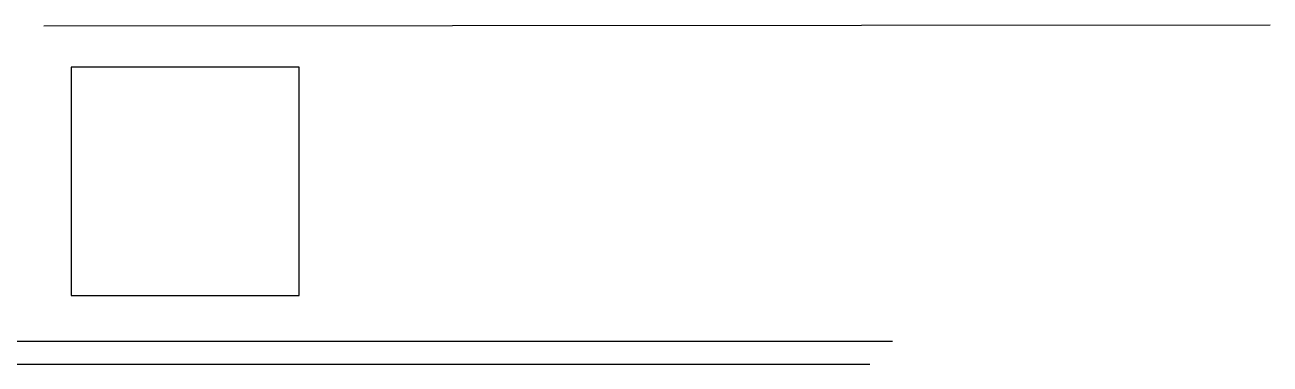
# Model space of a CAD drawing. Header units: millimetres. Extents: x -780 to 3377, y 0 to 784.
# Drawn here: x 649 to 3377, y 0 to 743 of the extents above; entities that cross this region are included whole.
import ezdxf

# ---------------------------------------------------------------- set-up
doc = ezdxf.new("R2010")
doc.units = ezdxf.units.MM

msp = doc.modelspace()

# ---------------------------------------------------------------- linework, layer by layer
for p, q in [((690.299, 741.151), (3377.068, 742.809)), ((1250, 650), (750, 650)), ((750, 650), (750, 150)), ((1250, 150), (1250, 650)), ((750, 150), (1250, 150)), ((50, 50), (2550, 50)), ((0, 0), (2500, 0))]:
    msp.add_line(p, q)

doc.saveas('drawing.dxf')
